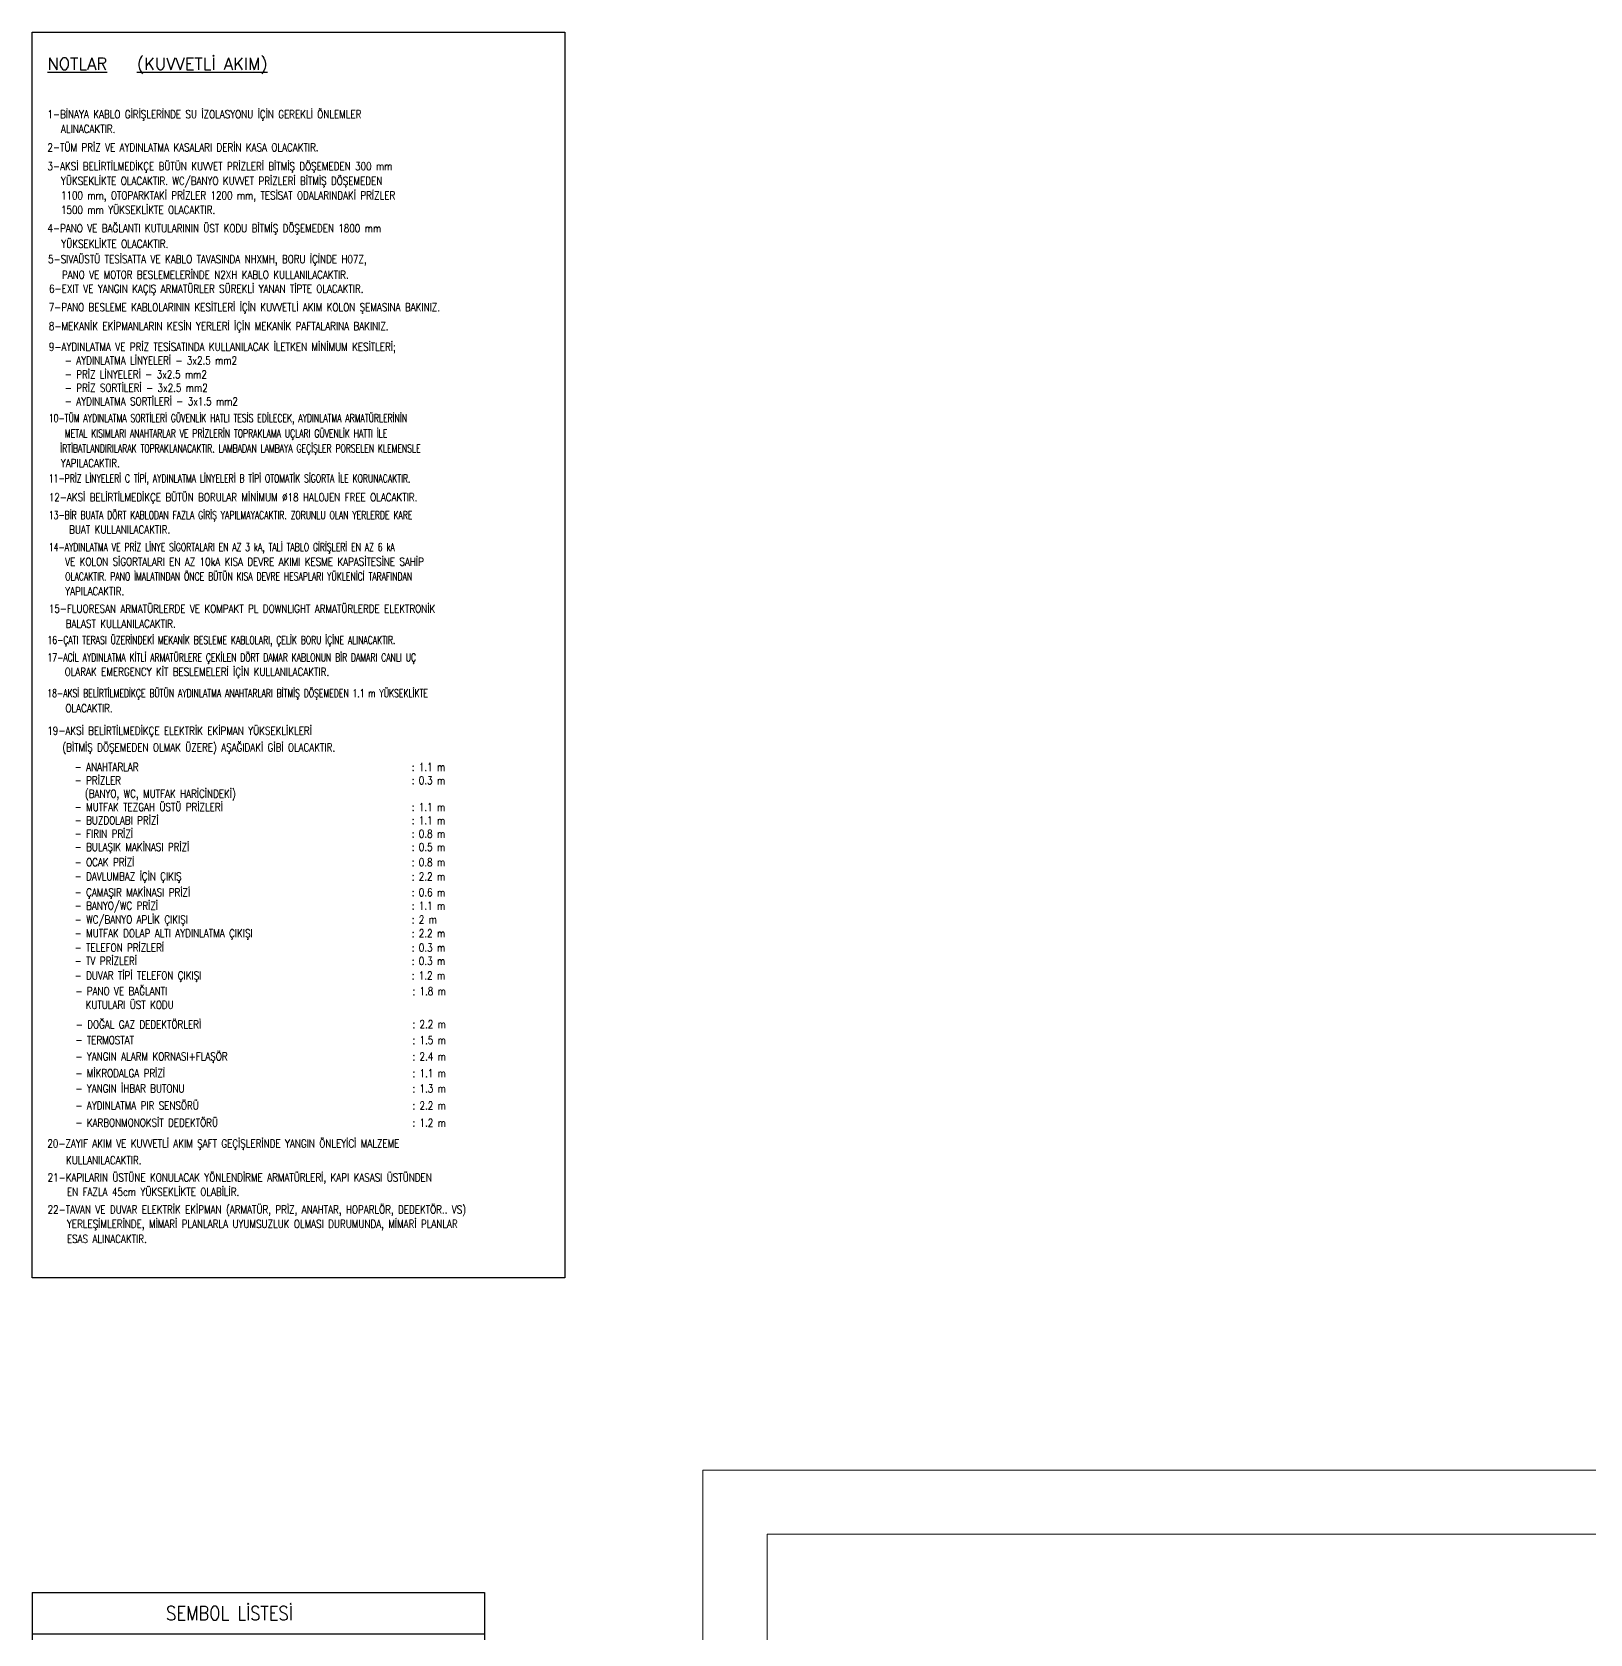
# Model space of a CAD drawing. Header units: metres. Extents: x -17822 to 152406, y -4219 to 19791.
# Drawn here: x -13194 to -5408, y 11783 to 19791 of the extents above; entities that cross this region are included whole.
import ezdxf
from ezdxf.enums import TextEntityAlignment as Align

# ---------------------------------------------------------------- set-up
doc = ezdxf.new("R2010")
doc.units = ezdxf.units.M
doc.header["$LTSCALE"] = 100
doc.header["$MEASUREMENT"] = 0
for name, color, linetype, lineweight in [('40A', 9, 'Continuous', 9), ('E-KABLO', 7, 'Continuous', 30), ('E-YAZI', 7, 'Continuous', 30)]:
    doc.layers.add(name, color=color, linetype=linetype, lineweight=lineweight)
doc.styles.add('E-YAZI', font='txttw.shx')

msp = doc.modelspace()

# ---------------------------------------------------------------- linework, layer by layer
at = {"layer": '40A'}
for points in [[(18159.28, -4218.56), (-9840.72, -4218.56), (-9840.72, 12601.44), (18159.28, 12601.44)], [(-9520.72, 12281.44), (15999.52, 12281.44), (15999.52, -3898.56), (-9520.72, -3898.56)]]:
    msp.add_lwpolyline(points, close=True, dxfattribs=at)
at = {"layer": 'E-KABLO'}
msp.add_lwpolyline([(-13193.9, 19790.54), (-10530.98, 19790.54), (-10530.98, 13564.18), (-13193.9, 13564.18)], close=True, dxfattribs=at)
at = {"layer": 'E-YAZI', "color": 4}
for p, q in [((-13193.9, 11991.02), (-13193.9, 3392.81)), ((-13193.9, 11991.02), (-10932.9, 11991.02)), ((-10932.9, 11991.02), (-10932.9, 3392.81)), ((-13193.9, 11783.66), (-10932.9, 11783.66))]:
    msp.add_line(p, q, dxfattribs=at)

# ---------------------------------------------------------------- texts
at = {"layer": 'E-YAZI', "color": 4, "style": 'E-YAZI'}
for s, p in [('%%uNOTLAR', (-13116.82, 19602.31, 0)), ('%%U(KUVVETLİ AKIM)', (-12670.19, 19602.31, 0))]:
    msp.add_text(s, height=60, dxfattribs=at).set_placement(p)
at = {"layer": 'E-YAZI', "color": 3, "style": 'E-YAZI'}
for s, width, p in [('1-BİNAYA KABLO GİRİŞLERİNDE SU İZOLASYONU İÇİN GEREKLİ ÖNLEMLER', 0.8, (-13116.82, 19359.6, 0)), ('ALINACAKTIR.', 0.8, (-13049.25, 19286.35, 0)), ('2-TÜM PRİZ VE AYDINLATMA KASALARI DERİN KASA OLACAKTIR.', 0.8, (-13116.82, 19194.19, 0)), ('3-AKSİ BELİRTİLMEDİKÇE BÜTÜN KUVVET PRİZLERİ BİTMİŞ DÖŞEMEDEN 300 mm', 0.8, (-13116.82, 19099.58, 0)), ('YÜKSEKLİKTE OLACAKTIR. WC/BANYO KUVVET PRİZLERİ BİTMİŞ DÖŞEMEDEN', 0.8, (-13049.25, 19026.33, 0)), ('1100 mm, OTOPARKTAKİ PRİZLER 1200 mm, TESİSAT ODALARINDAKİ PRİZLER', 0.8, (-13049.25, 18953.96, 0)), ('1500 mm YÜKSEKLİKTE OLACAKTIR.', 0.8, (-13049.25, 18881.59, 0)), ('4-PANO VE BAĞLANTI KUTULARININ ÜST KODU BİTMİŞ DÖŞEMEDEN 1800 mm', 0.8, (-13116.82, 18789.43, 0)), ('YÜKSEKLİKTE OLACAKTIR.', 0.8, (-13047.65, 18711.86, 0)), ('5-SIVAÜSTÜ TESİSATTA VE KABLO TAVASINDA NHXMH, BORU İÇİNDE H07Z,', 0.8, (-13113.62, 18635.22, 0)), ('PANO VE MOTOR BESLEMELERİNDE N2XH KABLO KULLANILACAKTIR.', 0.8, (-13044.45, 18557.65, 0)), ('6-EXIT VE YANGIN KAÇIŞ ARMATÜRLER SÜREKLİ YANAN TİPTE OLACAKTIR.', 0.8, (-13109.02, 18487.33, 0)), ('7-PANO BESLEME KABLOLARININ KESİTLERİ İÇİN KUVVETLİ AKIM KOLON ŞEMASINA BAKINIZ.', 0.8, (-13110.42, 18395.17, 0)), ('8-MEKANİK EKİPMANLARIN KESİN YERLERİ İÇİN MEKANİK PAFTALARINA BAKINIZ.', 0.8, (-13109.7, 18300.28, 0)), ('9-AYDINLATMA VE PRİZ TESİSATINDA KULLANILACAK İLETKEN MİNİMUM KESİTLERİ;', 0.8, (-13109.7, 18197.13, 0)), ('- AYDINLATMA LİNYELERİ - 3x2.5 mm2', 0.8, (-13030.36, 18128.8, 0)), ('- PRİZ LİNYELERİ - 3x2.5 mm2', 0.8, (-13030.36, 18059.53, 0)), ('- PRİZ SORTİLERİ - 3x2.5 mm2', 0.8, (-13030.36, 17992.07, 0)), ('- AYDINLATMA SORTİLERİ - 3x1.5 mm2', 0.8, (-13030.36, 17924.61, 0)), ('10-TÜM AYDINLATMA SORTİLERİ GÜVENLİK HATLI TESİS EDİLECEK, AYDINLATMA ARMATÜRLERİNİN', 0.7, (-13110.02, 17840.72, 0)), ('METAL KISIMLARI ANAHTARLAR VE PRİZLERİN TOPRAKLAMA UÇLARI GÜVENLİK HATTI İLE', 0.7, (-13029.94, 17764.05, 0)), (' İRTİBATLANDIRILARAK TOPRAKLANACAKTIR. LAMBADAN LAMBAYA GEÇİŞLER PORSELEN KLEMENSLE', 0.7, (-13072.02, 17689.26, 0)), (' YAPILACAKTIR.', 0.8, (-13072.02, 17615.65, 0)), ('11-PRİZ LİNYELERİ C TİPİ, AYDINLATMA LİNYELERİ B TİPİ OTOMATİK SİGORTA İLE KORUNACAKTIR.', 0.7, (-13110.02, 17539.48, 0)), ('12-AKSİ BELİRTİLMEDİKÇE BÜTÜN BORULAR MİNİMUM %%C18 HALOJEN FREE OLACAKTIR.', 0.8, (-13110.02, 17445.22, 0)), ('13-BİR BUATA DÖRT KABLODAN FAZLA GİRİŞ YAPILMAYACAKTIR. ZORUNLU OLAN YERLERDE KARE ', 0.7, (-13110.02, 17356.17, 0)), ('BUAT KULLANILACAKTIR.', 0.8, (-13008.49, 17283.2, 0)), ('14-AYDINLATMA VE PRİZ LİNYE SİGORTALARI EN AZ 3 kA, TALİ TABLO GİRİŞLERİ EN AZ 6 kA', 0.7, (-13110.02, 17196.01, 0)), ('VE KOLON SİGORTALARI EN AZ 10kA KISA DEVRE AKIMI KESME KAPASİTESİNE SAHİP ', 0.8, (-13028.3, 17123.04, 0)), ('OLACAKTIR. PANO İMALATINDAN ÖNCE BÜTÜN KISA DEVRE HESAPLARI YÜKLENİCİ TARAFINDAN', 0.7, (-13028.3, 17049.21, 0)), ('YAPILACAKTIR.', 0.8, (-13028.3, 16975.38, 0)), ('15-FLUORESAN ARMATÜRLERDE VE KOMPAKT PL DOWNLIGHT ARMATÜRLERDE ELEKTRONİK', 0.8, (-13110.02, 16888.19, 0)), ('BALAST KULLANILACAKTIR.', 0.8, (-13025.78, 16813.16, 0)), ('16-ÇATI TERASI ÜZERİNDEKİ MEKANİK BESLEME KABLOLARI, ÇELİK BORU İÇİNE ALINACAKTIR.', 0.7, (-13116.82, 16731.61, 0)), ('17-ACİL AYDINLATMA KİTLİ ARMATÜRLERE ÇEKİLEN DÖRT DAMAR KABLONUN BİR DAMARI CANLI UÇ', 0.7, (-13116.82, 16644.33, 0)), ('OLARAK EMERGENCY KİT BESLEMELERİ İÇİN KULLANILACAKTIR.', 0.8, (-13031.04, 16572.43, 0)), ('18-AKSİ BELİRTİLMEDİKÇE BÜTÜN AYDINLATMA ANAHTARLARI BİTMİŞ DÖŞEMEDEN 1.1 m YÜKSEKLİKTE', 0.7, (-13117.44, 16465.69, 0)), ('OLACAKTIR.', 0.8, (-13026.78, 16390.66, 0)), ('19-AKSİ BELİRTİLMEDİKÇE ELEKTRİK EKİPMAN YÜKSEKLİKLERİ', 0.8, (-13117.55, 16278.31, 0)), ('  (BİTMİŞ DÖŞEMEDEN OLMAK ÜZERE) AŞAĞIDAKİ GİBİ OLACAKTIR.', 0.8, (-13086.29, 16194.83, 0)), ('  - ANAHTARLAR', 0.8, (-13025.08, 16096.85, 0)), (': 1.1 m', 0.8, (-11296.46, 16096.85, 0)), ('  - PRİZLER', 0.8, (-13025.08, 16030.19, 0)), (': 0.3 m', 0.8, (-11296.46, 16030.19, 0)), ('  - MUTFAK TEZGAH ÜSTÜ PRİZLERİ', 0.8, (-13025.08, 15896.85, 0)), ('    (BANYO, WC, MUTFAK HARİCİNDEKİ)', 0.8, (-13025.08, 15963.52, 0)), (': 1.1 m', 0.8, (-11296.46, 15896.85, 0)), ('  - BUZDOLABI PRİZİ', 0.8, (-13025.08, 15830.19, 0)), (': 1.1 m', 0.8, (-11296.46, 15830.19, 0)), ('  - FIRIN PRİZİ', 0.8, (-13025.08, 15763.52, 0)), (': 0.8 m', 0.8, (-11296.46, 15763.52, 0)), ('  - BULAŞIK MAKİNASI PRİZİ', 0.8, (-13025.08, 15696.85, 0)), (': 0.5 m', 0.8, (-11296.46, 15696.85, 0)), ('  - OCAK PRİZİ', 0.8, (-13025.08, 15620.89, 0)), (': 0.8 m', 0.8, (-11296.46, 15620.89, 0)), ('  - DAVLUMBAZ İÇİN ÇIKIŞ', 0.8, (-13025.08, 15549.91, 0)), (': 2.2 m', 0.8, (-11296.46, 15549.91, 0)), ('  - ÇAMAŞIR MAKİNASI PRİZİ', 0.8, (-13025.08, 15470.31, 0)), (': 0.6 m', 0.8, (-11296.46, 15470.31, 0)), ('  - BANYO/WC PRİZİ', 0.8, (-13025.08, 15403.65, 0)), ('  - WC/BANYO APLİK ÇIKIŞI', 0.8, (-13025.08, 15334.05, 0)), (': 1.1 m', 0.8, (-11296.46, 15403.65, 0)), (': 2 m', 0.8, (-11296.46, 15334.05, 0)), ('  - MUTFAK DOLAP ALTI AYDINLATMA ÇIKIŞI', 0.8, (-13025.08, 15265.48, 0)), (': 2.2 m', 0.8, (-11296.46, 15265.48, 0)), ('  - TELEFON PRİZLERİ', 0.8, (-13025.08, 15193.88, 0)), (': 0.3 m', 0.8, (-11296.46, 15193.88, 0)), ('  - TV PRİZLERİ', 0.8, (-13025.08, 15127.22, 0)), (': 0.3 m', 0.8, (-11296.46, 15127.22, 0)), ('  - DUVAR TİPİ TELEFON ÇIKIŞI ', 0.8, (-13025.08, 15054.7, 0)), (': 1.2 m', 0.8, (-11296.46, 15054.7, 0)), ('  - PANO VE BAĞLANTI', 0.8, (-13021.57, 14976.53, 0)), (': 1.8 m', 0.8, (-11292.94, 14976.53, 0)), ('    KUTULARI ÜST KODU', 0.8, (-13021.57, 14907.79, 0)), ('  - DOĞAL GAZ DEDEKTÖRLERİ', 0.8, (-13019.4, 14809.88, 0)), (': 2.2 m', 0.8, (-11292.94, 14811.51, 0)), ('  - TERMOSTAT', 0.8, (-13021.57, 14731.97, 0)), (': 1.5 m', 0.8, (-11292.94, 14731.97, 0)), ('  - YANGIN ALARM KORNASI+FLAŞÖR', 0.8, (-13021.57, 14650.11, 0)), (': 2.4 m', 0.8, (-11292.94, 14650.11, 0)), ('  - MİKRODALGA PRİZİ', 0.8, (-13021.57, 14566.15, 0)), (': 1.1 m', 0.8, (-11292.94, 14566.15, 0)), ('  - YANGIN İHBAR BUTONU', 0.8, (-13021.57, 14489.88, 0)), (': 1.3 m', 0.8, (-11292.94, 14489.88, 0)), ('  - AYDINLATMA PIR SENSÖRÜ', 0.8, (-13021.57, 14404.41, 0)), (': 2.2 m', 0.8, (-11292.94, 14404.41, 0)), ('  - KARBONMONOKSİT DEDEKTÖRÜ', 0.8, (-13021.57, 14318.94, 0)), (': 1.2 m', 0.8, (-11292.94, 14318.94, 0)), ('20-ZAYIF AKIM VE KUVVETLİ AKIM ŞAFT GEÇİŞLERİNDE YANGIN ÖNLEYİCİ MALZEME ', 0.8, (-13117.26, 14215.03, 0)), ('21-KAPILARIN ÜSTÜNE KONULACAK YÖNLENDİRME ARMATÜRLERİ, KAPI KASASI ÜSTÜNDEN ', 0.8, (-13116.07, 14044.97, 0)), ('KULLANILACAKTIR.', 0.8, (-13024.05, 14131.21)), ('EN FAZLA 45cm YÜKSEKLİKTE OLABİLİR.', 0.8, (-13019.51, 13973.14, 0)), ('22-TAVAN VE DUVAR ELEKTRİK EKİPMAN (ARMATÜR, PRİZ, ANAHTAR, HOPARLÖR, DEDEKTÖR.. VS)', 0.8, (-13116.07, 13884.8, 0)), ('YERLEŞİMLERİNDE, MİMARİ PLANLARLA UYUMSUZLUK OLMASI DURUMUNDA, MİMARİ PLANLAR ', 0.8, (-13019.51, 13812.97, 0)), ('ESAS ALINACAKTIR.', 0.8, (-13019.51, 13737.84, 0))]:
    msp.add_text(s, height=40, dxfattribs=dict(at, width=width)).set_placement(p)
at = {"layer": 'E-YAZI', "color": 4, "style": 'E-YAZI', "width": 0.85}
msp.add_text('SEMBOL LİSTESİ', height=70.4, dxfattribs=at).set_placement((-12207.37, 11887.34), align=Align.MIDDLE_CENTER)

doc.saveas('drawing.dxf')
